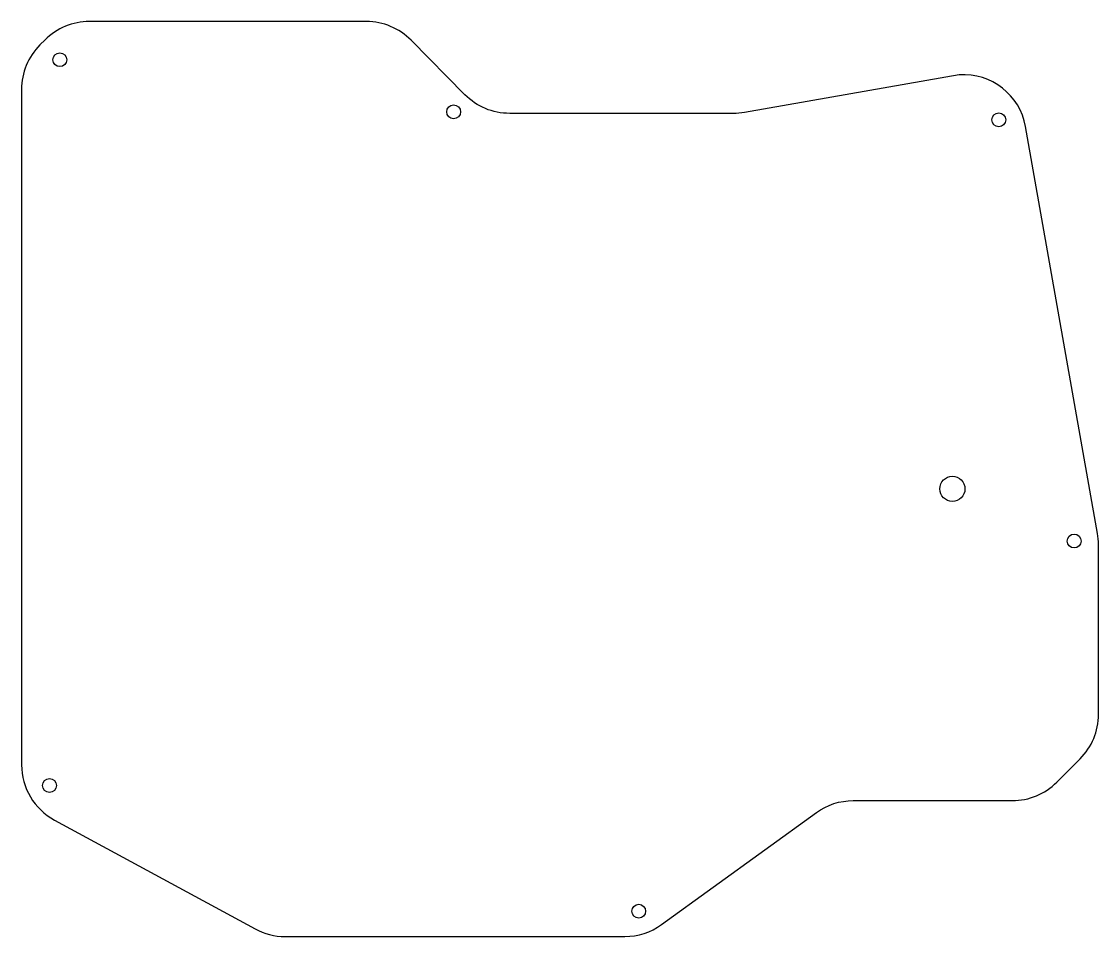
# Model space of a CAD drawing. Header units: millimetres. Extents: x -7 to 164, y -139 to 7.
import ezdxf

# ---------------------------------------------------------------- set-up
doc = ezdxf.new("R2010")
doc.units = ezdxf.units.MM
doc.layers.get('0').update_dxf_attribs({"linetype": 'CONTINUOUS'})

msp = doc.modelspace()

# ---------------------------------------------------------------- linework, layer by layer
msp.add_lwpolyline([(164.49, -103.39), (164.49, -76.33, 0.043749), (164.33, -74.59), (152.89, -9.84, 0.384144), (142.33, -1.6), (128.09, -4.06), (108.15, -7.58, -0.043675), (106.41, -7.73), (70.8, -7.73, -0.200581), (63.68, -4.76), (55.12, 3.91, 0.200568), (48, 6.89), (3.93, 6.89, 0.199017), (-3.14, 3.96), (-3.95, 3.16, 0.198813), (-6.87, -3.91), (-6.87, -111.4, 0.275062), (-1.64, -120.19), (30.29, -137.52, 0.124926), (35.06, -138.73), (89.11, -138.73, 0.157908), (94.97, -136.83), (119.61, -119, -0.157908), (125.47, -117.1), (150.78, -117.1, 0.198999), (157.86, -114.17), (161.56, -110.46, 0.198826)], format="xyb", close=True)
for centre, radius in [((-0.79, 0.81), 1.1), ((61.88, -7.48), 1.1), ((148.62, -8.76), 1.1), ((141.24, -67.49), 2), ((160.62, -75.79), 1.1), ((-2.42, -114.7), 1.1), ((91.33, -134.71), 1.1)]:
    msp.add_circle(centre, radius)

doc.saveas('drawing.dxf')
